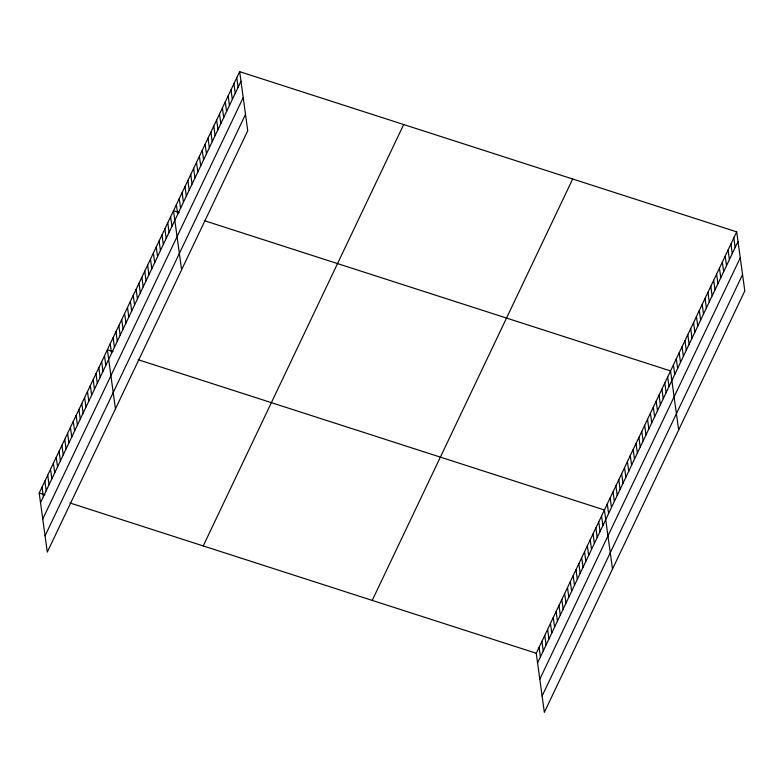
<?xml version="1.0" encoding="UTF-8"?>
<svg xmlns="http://www.w3.org/2000/svg" width="784" height="784" viewBox="0 0 784 784"><rect width="100%" height="100%" fill="white"/><g stroke="black" fill="none" stroke-linecap="round" stroke-linejoin="round"><path stroke-width="1.18" d="M239.659 71.658L247.744 130.732L47.295 552.132L39.2 493.058L239.659 71.658L736.705 231.868L744.8 290.942L544.341 712.342L536.256 653.268L736.705 231.868M40.513 502.671L240.972 81.271M42.757 518.998L243.207 97.588M45.06 535.815L245.51 114.405M203.223 545.929L403.682 124.529M372.224 600.397L572.683 178.997M537.569 662.882L738.028 241.482M539.804 679.199L740.263 257.799M542.107 696.016L742.566 274.616M179.203 212.552L173.509 210.72L181.594 269.794M204.261 220.637L670.555 370.93L678.65 430.004M113.053 351.614L107.359 349.782L115.444 408.856M138.111 359.699L604.405 509.992L612.5 569.066M39.2 493.058L44.894 494.9M69.952 502.975L536.256 653.268M733.834 237.915L735.147 247.528M730.953 243.961L732.276 253.575M728.081 250.008L729.394 259.612M725.2 256.054L726.523 265.658M722.329 262.101L723.642 271.705M719.447 268.138L720.77 277.752M716.576 274.184L717.889 283.798M713.695 280.231L715.018 289.845M710.823 286.278L712.137 295.891M707.942 292.324L709.265 301.938M705.071 298.371L706.384 307.985M702.199 304.417L703.513 314.031M699.318 310.464L700.631 320.078M696.447 316.511L697.76 326.124M693.566 322.557L694.879 332.171M690.694 328.604L692.007 338.218M687.813 334.65L689.126 344.264M684.942 340.697L686.255 350.311M682.06 346.744L683.383 356.357M679.189 352.79L680.502 362.404M676.308 358.837L677.631 368.451M673.436 364.883L674.75 374.497M667.684 376.977L668.997 386.59M664.803 383.023L666.126 392.637M661.931 389.07L663.244 398.684M659.05 395.116L660.373 404.73M656.179 401.163L657.492 410.767M653.297 407.21L654.62 416.814M650.426 413.256L651.739 422.86M647.545 419.293L648.868 428.907M644.673 425.34L645.987 434.953M641.792 431.386L643.115 441M638.921 437.433L640.234 447.047M636.04 443.479L637.363 453.093M633.168 449.526L634.481 459.14M630.297 455.573L631.61 465.186M627.416 461.619L628.729 471.233M624.544 467.666L625.857 477.28M621.663 473.712L622.976 483.326M618.792 479.759L620.105 489.373M615.91 485.806L617.233 495.419M613.039 491.852L614.352 501.466M610.158 497.899L611.481 507.513M607.286 503.945L608.6 513.559M601.563 515.96L602.886 525.574M598.731 521.928L600.044 531.542M595.889 527.897L597.202 537.51M593.047 533.875L594.36 543.479M590.205 539.843L591.528 549.457M587.373 545.811L588.686 555.425M584.531 551.779L585.844 561.393M581.689 557.747L583.002 567.361M578.847 563.716L580.17 573.329M576.005 569.694L577.328 579.298M573.173 575.662L574.486 585.276M570.331 581.63L571.644 591.244M567.489 587.598L568.812 597.212M564.647 593.566L565.97 603.18M561.814 599.535L563.128 609.148M558.972 605.513L560.286 615.126M556.13 611.481L557.444 621.095M553.288 617.449L554.611 627.063M550.456 623.417L551.769 633.031M547.614 629.385L548.927 638.999M544.772 635.354L546.085 644.967M541.93 641.332L543.253 650.945M539.088 647.3L540.411 656.914M236.778 77.704L238.091 87.318M233.906 83.751L235.22 93.365M231.025 89.797L232.348 99.411M228.154 95.844L229.467 105.458M225.273 101.891L226.596 111.504M222.401 107.937L223.714 117.551M219.52 113.984L220.843 123.598M216.649 120.03L217.962 129.644M213.767 126.077L215.09 135.681M210.896 132.124L212.209 141.728M208.015 138.17L209.338 147.774M205.143 144.207L206.457 153.821M202.262 150.254L203.585 159.867M199.391 156.3L200.704 165.914M196.51 162.347L197.833 171.961M193.638 168.393L194.951 178.007M190.757 174.44L192.08 184.054M187.886 180.487L189.199 190.1M185.004 186.533L186.327 196.147M182.133 192.58L183.446 202.194M179.262 198.626L180.575 208.24M176.38 204.673L177.694 214.287M170.628 216.766L171.941 226.38M167.756 222.813L169.07 232.427M164.875 228.859L166.198 238.473M162.004 234.906L163.317 244.52M159.123 240.953L160.446 250.566M156.251 246.999L157.564 256.613M153.37 253.046L154.693 262.66M150.499 259.092L151.812 268.706M147.617 265.139L148.94 274.753M144.746 271.186L146.059 280.799M141.865 277.232L143.188 286.836M138.993 283.279L140.307 292.883M136.112 289.325L137.435 298.929M133.241 295.362L134.554 304.976M130.36 301.409L131.683 311.023M127.488 307.455L128.801 317.069M124.607 313.502L125.93 323.116M121.736 319.549L123.049 329.162M118.854 325.595L120.177 335.209M115.983 331.642L117.296 341.256M113.112 337.688L114.425 347.302M110.23 343.735L111.544 353.349M104.517 355.75L105.83 365.364M101.675 361.718L102.988 371.332M98.833 367.696L100.156 377.31M95.991 373.664L97.314 383.278M93.159 379.632L94.472 389.246M90.317 385.601L91.63 395.214M87.475 391.569L88.798 401.183M84.633 397.547L85.956 407.151M81.801 403.515L83.114 413.129M78.959 409.483L80.272 419.097M76.117 415.451L77.43 425.065M73.275 421.42L74.598 431.033M70.442 427.388L71.756 437.002M67.6 433.366L68.914 442.97M64.758 439.334L66.072 448.948M61.916 445.302L63.239 454.916M59.074 451.27L60.397 460.884M56.242 457.239L57.555 466.852M53.4 463.207L54.713 472.821M50.558 469.185L51.871 478.789M47.716 475.153L49.039 484.767M44.884 481.121L46.197 490.735M42.042 487.089L43.355 496.703"/></g></svg>
